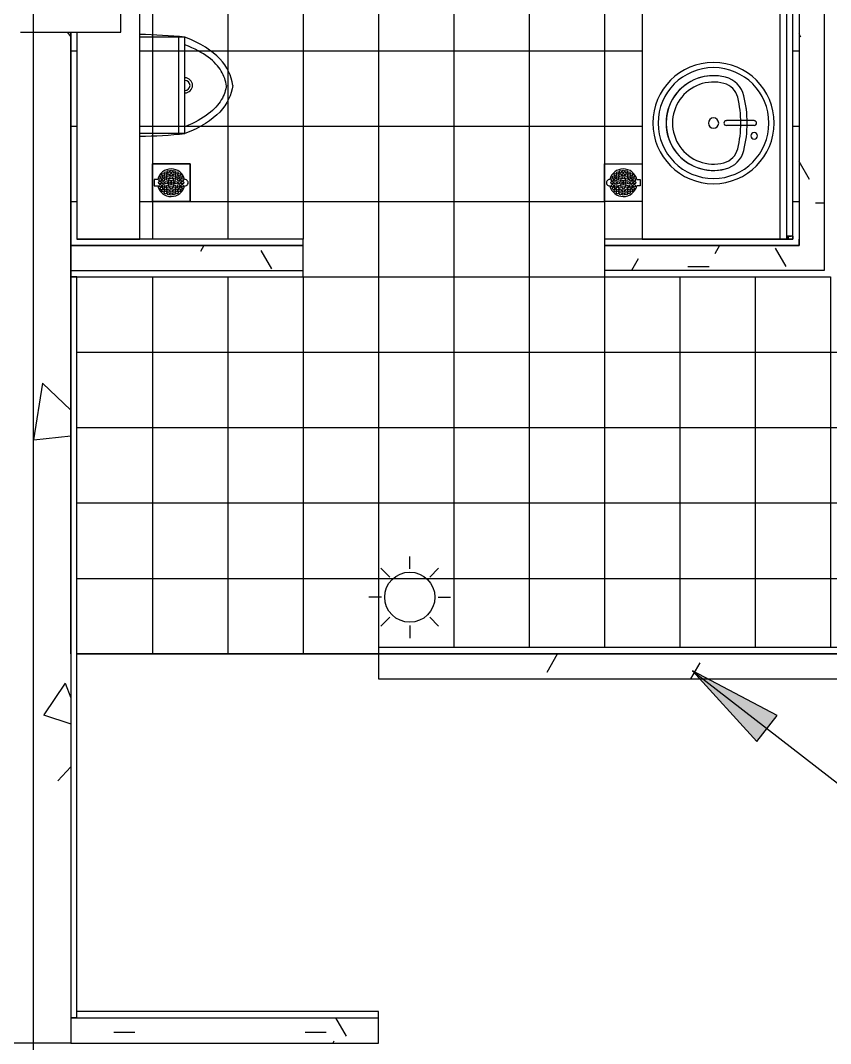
# Model space of a CAD drawing. Header units: millimetres. Extents: x -145636 to 131102, y -135903 to -7470.
# Drawn here: x 20370 to 23595, y -26375 to -22302 of the extents above; entities that cross this region are included whole.
import ezdxf

# ---------------------------------------------------------------- set-up
doc = ezdxf.new("R2010")
doc.units = ezdxf.units.MM
doc.layers.add('M_ARCHI', color=8, linetype='Continuous')

# ---------------------------------------------------------------- blocks, each defined once
blk = doc.blocks.new('RF Archi 21.10.2024')
at = {"layer": 'M_ARCHI'}
blk.add_hatch(color=8, dxfattribs=at).paths.add_polyline_path([(-143360.3, -41296.2), (-143104.7, -41578.5), (-143023.5, -41474)])
at = {"layer": 'M_ARCHI', "color": 8}
for p, q in [((-145986, -25375.2), (-145986, -138101)), ((-142936, -34728.5), (-142936, -39603.5)), ((-145561, -39578.5), (-145561, -34753.5)), ((-143561, -34753.5), (-143561, -39578.5)), ((-143561, -34753.5), (-143561, -39578.5)), ((-143011, -39578.5), (-143011, -34753.5)), ((-142986, -34753.5), (-142986, -39578.5)), ((-142986, -34766), (-142986, -39566)), ((-142961, -39566), (-142961, -34766)), ((-142836, -34753.5), (-142836, -39703.5)), ((-145636, -38753.5), (-145636, -38053.5)), ((-146036, -38753.5), (-145636, -38753.5)), ((-145836, -39453.5), (-145836, -38753.5)), ((-145836, -38753.5), (-145836, -39603.5)), ((-145811, -38753.5), (-145811, -39578.5)), ((-145381, -38774.2), (-145561, -38774.2)), ((-145406, -39157.7), (-145406, -38774.2)), ((-145381, -39157.7), (-145381, -38774.2)), ((-143115, -39106.4), (-143225.8, -39106.4)), ((-143115, -39125.5), (-143225.8, -39125.5)), ((-145381, -39157.7), (-145561, -39157.7)), ((-145511, -39428.5), (-145511, -39278.5)), ((-145511, -39278.5), (-145361, -39278.5)), ((-145361, -39278.5), (-145511, -39278.5)), ((-145511, -39278.5), (-145511, -39428.5)), ((-145361, -39278.5), (-145361, -39428.5)), ((-145361, -39428.5), (-145361, -39278.5)), ((-143711, -39428.5), (-143711, -39278.5)), ((-143711, -39278.5), (-143561, -39278.5)), ((-143711, -39428.5), (-143711, -39278.5)), ((-143711, -39278.5), (-143561, -39278.5)), ((-143561, -39278.5), (-143561, -39428.5)), ((-143561, -39278.5), (-143561, -39428.5)), ((-145489.6, -39341), (-145503.5, -39341)), ((-145503.5, -39341), (-145503.5, -39366)), ((-143582.4, -39341), (-143568.5, -39341)), ((-143568.5, -39341), (-143568.5, -39366)), ((-145503.5, -39366), (-145489.6, -39366)), ((-143568.5, -39366), (-143582.4, -39366)), ((-145836, -39728.5), (-145836, -39453.5)), ((-145361, -39428.5), (-145511, -39428.5)), ((-145511, -39428.5), (-145361, -39428.5)), ((-143561, -39428.5), (-143711, -39428.5)), ((-143561, -39428.5), (-143711, -39428.5)), ((-145836, -39578.5), (-145836, -39603.5)), ((-144911, -39578.5), (-145811, -39578.5)), ((-145811, -39578.5), (-145561, -39578.5)), ((-144911, -39603.5), (-144911, -39578.5)), ((-142961, -39578.5), (-143711, -39578.5)), ((-143711, -39578.5), (-143711, -39603.5)), ((-143561, -39578.5), (-142961, -39578.5)), ((-143561, -39578.5), (-142980.1, -39578.5)), ((-142986, -39578.5), (-143011, -39578.5)), ((-142973.5, -39566), (-142986, -39566)), ((-142980.1, -39566), (-142980.1, -39578.5)), ((-142980.1, -39578.5), (-142980.1, -39566)), ((-142980.1, -39566), (-142980.1, -39578.5)), ((-142961, -39578.5), (-142980.1, -39578.5)), ((-142979.8, -39566), (-142973.5, -39566)), ((-142973.5, -39566), (-142979.8, -39566)), ((-142979.8, -39566), (-142973.5, -39566)), ((-142973.5, -39566), (-142967.3, -39566)), ((-142961, -39566), (-142973.5, -39566)), ((-142973.5, -39566), (-142967.3, -39566)), ((-142967.3, -39566), (-142973.5, -39566)), ((-142961, -39578.5), (-142961, -39566)), ((-142961, -39566), (-142961, -39578.5)), ((-142936, -39603.5), (-142936, -39578.5)), ((-144911, -39603.5), (-145836, -39603.5)), ((-145836, -39603.5), (-145836, -39703.5)), ((-145836, -39603.5), (-144911, -39603.5)), ((-144911, -39728.5), (-144911, -39603.5)), ((-142936, -39603.5), (-143711, -39603.5)), ((-143711, -39603.5), (-143711, -39728.5)), ((-143711, -39603.5), (-142936, -39603.5)), ((-145836, -39703.5), (-144911, -39703.5)), ((-145836, -39703.5), (-145836, -39728.5)), ((-142936, -39703.5), (-143711, -39703.5)), ((-142836, -39703.5), (-142936, -39703.5)), ((-145836, -41228.5), (-145836, -39728.5)), ((-145836, -39728.5), (-145836, -42578.5)), ((-145811, -39728.5), (-145836, -39728.5)), ((-145836, -39728.5), (-145836, -42653.5)), ((-145836, -39728.5), (-144911, -39728.5)), ((-145811, -42653.5), (-145811, -39728.5)), ((-143711, -39728.5), (-142936, -39728.5)), ((-142936, -39728.5), (-142836, -39728.5)), ((-142836, -39728.5), (-142811, -39728.5)), ((-145836, -41228.5), (-145836, -40378.5)), ((-145836, -41228.5), (-145836, -40378.5)), ((-144486, -40891), (-144486, -40841)), ((-144565.6, -40923.9), (-144600.9, -40888.6)), ((-144406.5, -40923.9), (-144371.1, -40888.6)), ((-144598.5, -41003.5), (-144648.5, -41003.5)), ((-144373.5, -41003.5), (-144323.5, -41003.5)), ((-144565.6, -41083), (-144600.9, -41118.4)), ((-144406.5, -41083), (-144371.1, -41118.4)), ((-144486, -41116), (-144486, -41166)), ((-142361, -41203.5), (-144611, -41203.5)), ((-144611, -41203.5), (-144611, -41328.5)), ((-142236, -41228.5), (-145811, -41228.5)), ((-144611, -41228.5), (-145811, -41228.5)), ((-144611, -41228.5), (-145811, -41228.5)), ((-142361, -41228.5), (-144611, -41228.5)), ((-142361, -41228.5), (-144611, -41228.5)), ((-144611, -41228.5), (-142361, -41228.5)), ((-143360.3, -41296.2), (-143104.7, -41578.5)), ((-143023.5, -41474), (-143360.3, -41296.2)), ((-143360.3, -41296.2), (-142053.5, -42311.1)), ((-144611, -41328.5), (-142361, -41328.5)), ((-143104.7, -41578.5), (-143023.5, -41474)), ((-145836, -42578.5), (-145836, -42778.5)), ((-145836, -42653.5), (-145836, -42678.5)), ((-145811, -42678.5), (-145836, -42678.5)), ((-145836, -42678.5), (-145836, -42778.5)), ((-145836, -42678.5), (-145811, -42678.5)), ((-145811, -42678.5), (-145811, -42653.5)), ((-144611, -42653.5), (-145811, -42653.5)), ((-145811, -42678.5), (-144611, -42678.5)), ((-144611, -42778.5), (-144611, -42653.5)), ((-145836, -42778.5), (-147986, -42778.5)), ((-145836, -42778.5), (-144611, -42778.5))]:
    blk.add_line(p, q, dxfattribs=at)
at = {"layer": 'M_ARCHI', "color": 8, "linetype": 'Continuous'}
for p, q in [((-144611, -32228.5), (-144611, -41228.5)), ((-144311, -32228.5), (-144311, -41203.5)), ((-144011, -32228.5), (-144011, -41203.5)), ((-143711, -32228.5), (-143711, -41203.5)), ((-145211, -34728.5), (-145211, -39578.5)), ((-144911, -34728.5), (-144911, -39578.5)), ((-145511, -38572.4), (-145511, -39578.5)), ((-145850.7, -38753.5), (-145836, -38772.7)), ((-145811, -38753.5), (-145811, -39578.5)), ((-142929, -38773.4), (-142936, -38761.3)), ((-145836, -38828.5), (-145811, -38828.5)), ((-145561, -38828.5), (-143561, -38828.5)), ((-142961, -38828.5), (-142936, -38828.5)), ((-145836, -39128.5), (-145811, -39128.5)), ((-145561, -39128.5), (-143561, -39128.5)), ((-142961, -39128.5), (-142936, -39128.5)), ((-142895, -39340.3), (-142936, -39269.3)), ((-145836, -39428.5), (-145811, -39428.5)), ((-145561, -39428.5), (-145511, -39428.5)), ((-145361, -39428.5), (-143711, -39428.5)), ((-142961, -39428.5), (-142936, -39428.5)), ((-142870.6, -39433.1), (-142836, -39433.1)), ((-145305.8, -39603.5), (-145319.7, -39627.5)), ((-145035.8, -39696.4), (-145077.7, -39623.8)), ((-143252.7, -39603.5), (-143271.9, -39636.6)), ((-142988, -39687.3), (-143029.9, -39614.7)), ((-143576.9, -39656.9), (-143603.8, -39703.5)), ((-143378.6, -39687.1), (-143294.8, -39687.1)), ((-145511, -39728.5), (-145511, -41228.5)), ((-145211, -39728.5), (-145211, -41228.5)), ((-144911, -39728.5), (-144911, -41228.5)), ((-144911, -39728.5), (-143711, -39728.5)), ((-143411, -39728.5), (-143411, -41203.5)), ((-143111, -39728.5), (-143111, -41203.5)), ((-142811, -39728.5), (-142811, -41203.5)), ((-145811, -40028.5), (-139579.4, -40028.5)), ((-145948.4, -40151.8), (-145983.5, -40377.7)), ((-145948.4, -40151.8), (-145836, -40259.6)), ((-145983.4, -40377.7), (-145836, -40360.5)), ((-145811, -40328.5), (-140564.5, -40328.5)), ((-145811, -40628.5), (-139624.1, -40628.5)), ((-145811, -40928.5), (-139579.4, -40928.5)), ((-145811, -41228.5), (-144611, -41228.5)), ((-143899, -41230.8), (-143940.9, -41303.4)), ((-143332, -41264.8), (-143368.8, -41328.5)), ((-145858.4, -41345.3), (-145943.6, -41471.6)), ((-145858.4, -41345.3), (-145836, -41403.7)), ((-145943.7, -41471.6), (-145836, -41507.8)), ((-145836, -41678.6), (-145887.5, -41734.9)), ((-144738.6, -42751.1), (-144780.5, -42678.5)), ((-145664.6, -42735.1), (-145580.8, -42735.1)), ((-144902.6, -42735.1), (-144818.8, -42735.1)), ((-144788, -42770.6), (-144792.5, -42778.5))]:
    blk.add_line(p, q, dxfattribs=at)
at = {"layer": 'M_ARCHI', "color": 8}
for centre, radius in [((-145479.6, -39342.1), 5), ((-145474.8, -39330.7), 5), ((-145467.8, -39321.7), 5), ((-145466, -39341), 5), ((-145459, -39330.5), 5), ((-145458.8, -39314.7), 5), ((-145450.1, -39339.3), 5), ((-145448.4, -39323.4), 5), ((-145447.4, -39309.9), 5), ((-145441.3, -39348.2), 5), ((-145436, -39308.5), 5), ((-145436, -39321), 5), ((-145436, -39333.5), 5), ((-145430.7, -39348.2), 5), ((-145424.7, -39309.9), 5), ((-145423.6, -39323.4), 5), ((-145421.9, -39339.3), 5), ((-145413.3, -39314.6), 5), ((-145413, -39330.5), 5), ((-145406, -39341), 5), ((-145404.2, -39321.7), 5), ((-145397.2, -39330.7), 5), ((-145392.5, -39342.1), 5), ((-143679.5, -39342.1), 5), ((-143674.8, -39330.7), 5), ((-143667.8, -39321.7), 5), ((-143666, -39341), 5), ((-143659, -39330.5), 5), ((-143658.7, -39314.6), 5), ((-143650.1, -39339.3), 5), ((-143648.4, -39323.4), 5), ((-143647.3, -39309.9), 5), ((-143641.3, -39348.2), 5), ((-143636, -39308.5), 5), ((-143636, -39321), 5), ((-143636, -39333.5), 5), ((-143630.7, -39348.2), 5), ((-143624.6, -39309.9), 5), ((-143623.6, -39323.4), 5), ((-143621.9, -39339.3), 5), ((-143613.2, -39314.7), 5), ((-143613, -39330.5), 5), ((-143606, -39341), 5), ((-143604.2, -39321.7), 5), ((-143597.2, -39330.7), 5), ((-143592.5, -39342.1), 5), ((-145481, -39353.5), 5), ((-145479.5, -39364.9), 5), ((-145474.8, -39376.3), 5), ((-145468.5, -39353.5), 5), ((-145467.8, -39385.3), 5), ((-145466, -39365.9), 5), ((-145459, -39376.5), 5), ((-145456, -39353.5), 5), ((-145450.1, -39367.6), 5), ((-145448.4, -39383.5), 5), ((-145441.3, -39358.8), 5), ((-145436, -39373.5), 5), ((-145436, -39386), 5), ((-145430.7, -39358.8), 5), ((-145423.6, -39383.5), 5), ((-145421.9, -39367.6), 5), ((-145416, -39353.5), 5), ((-145413, -39376.5), 5), ((-145406, -39365.9), 5), ((-145404.2, -39385.3), 5), ((-145403.5, -39353.5), 5), ((-145397.2, -39376.2), 5), ((-145392.5, -39364.8), 5), ((-145391, -39353.5), 5), ((-143681, -39353.5), 5), ((-143679.6, -39364.8), 5), ((-143674.8, -39376.2), 5), ((-143668.5, -39353.5), 5), ((-143667.8, -39385.3), 5), ((-143666, -39365.9), 5), ((-143659, -39376.5), 5), ((-143656, -39353.5), 5), ((-143650.1, -39367.6), 5), ((-143648.4, -39383.5), 5), ((-143641.3, -39358.8), 5), ((-143636, -39373.5), 5), ((-143636, -39386), 5), ((-143630.7, -39358.8), 5), ((-143623.6, -39383.5), 5), ((-143621.9, -39367.6), 5), ((-143616, -39353.5), 5), ((-143613, -39376.5), 5), ((-143606, -39365.9), 5), ((-143604.2, -39385.3), 5), ((-143603.5, -39353.5), 5), ((-143597.2, -39376.3), 5), ((-143592.5, -39364.9), 5), ((-143591, -39353.5), 5), ((-145458.7, -39392.3), 5), ((-145447.3, -39397), 5), ((-145436, -39398.5), 5), ((-145424.6, -39397), 5), ((-145413.2, -39392.3), 5), ((-143658.8, -39392.3), 5), ((-143647.4, -39397), 5), ((-143636, -39398.5), 5), ((-143624.7, -39397), 5), ((-143613.3, -39392.3), 5), ((-144486, -41003.5), 100)]:
    blk.add_circle(centre, radius, dxfattribs=at)
for centre, radius, start, end in [((-145581.6, -40641.1), 1877.6, 83.8664, 89.3704), ((-143276.9, -39116), 241.3, 90, 270), ((-143276.9, -39116), 241.3, 0, 180), ((-143276.9, -39116), 220.6, 0, 180), ((-143276.9, -39116), 241.3, 270, 90), ((-145381, -38966), 30, 270, 90), ((-143276.9, -39116), 188.7, 75.2115, 284.7885), ((-143276.9, -39116), 188.7, 75.2115, 180), ((-143254.7, -39031.7), 101.6, 13.8965, 75.2115), ((-143254.7, -39031.7), 101.6, 13.8965, 75.2115), ((-145381, -38966), 20, 270, 90), ((-143276.9, -39116), 163.3, 75.2115, 284.7885), ((-143254.7, -39031.7), 76.2, 13.8965, 75.2115), ((-143595.1, -39116), 426.9, 346.1035, 13.8965), ((-143595.1, -39116), 452.3, 346.1035, 13.8965), ((-143595.1, -39116), 452.3, 0, 13.8965), ((-143276.9, -39116), 20.6, 90, 270), ((-143276.9, -39116), 20.6, 270, 90), ((-143276.9, -39116), 241.3, 180, 0), ((-143276.9, -39116), 220.6, 180, 0), ((-143276.9, -39116), 188.7, 180, 284.7885), ((-143225.8, -39116), 9.52, 90, 270), ((-143595.1, -39116), 452.3, 346.1035, 0), ((-143115, -39116), 9.52, 270, 90), ((-145581.6, -37290.8), 1877.6, 270.6296, 276.1336), ((-143115, -39166.8), 12.7, 90, 270), ((-143115, -39166.8), 12.7, 270, 90), ((-143254.7, -39200.2), 76.2, 284.7885, 346.1035), ((-143254.7, -39200.2), 101.6, 284.7885, 346.1035), ((-143254.7, -39200.2), 101.6, 284.7885, 346.1035), ((-145436, -39353.5), 55, 13.05, 166.8634), ((-143636, -39353.5), 55, 13.1366, 166.95), ((-145381, -39353.5), 12.5, 263.475, 96.525), ((-143691, -39353.5), 12.5, 83.475, 276.525), ((-145436, -39353.5), 55, 193.1366, 346.95), ((-143636, -39353.5), 55, 193.05, 346.8634)]:
    blk.add_arc(centre, radius, start, end, dxfattribs=at)
for points in [[(-145191, -38966), (-145201.5, -38889), (-145254.9, -38824), (-145381, -38774.2)], [(-145191, -38966), (-145201.5, -39042.9), (-145254.9, -39107.9), (-145381, -39157.7)]]:
    blk.add_open_spline(points, degree=3, dxfattribs=at)
for points, knots in [([(-145215.8, -38969.3), (-145217.2, -38958.6), (-145221.9, -38937.9), (-145235.4, -38908.8), (-145256.6, -38880.9), (-145296.8, -38844.9), (-145342.5, -38819.7), (-145381, -38804.1)], [0, 0, 0, 0, 0.0545115, 0.109023, 0.1635345, 0.218046, 0.327069, 0.327069, 0.327069, 0.327069]), ([(-145216.3, -38966), (-145217.6, -38975.7), (-145222.2, -38995.4), (-145235.1, -39023.9), (-145256.2, -39052.3), (-145296.5, -39088.9), (-145342.3, -39114.7), (-145381, -39130.7)], [0.0054531, 0.0054531, 0.0054531, 0.0054531, 0.0545115, 0.109023, 0.1635345, 0.218046, 0.327069, 0.327069, 0.327069, 0.327069])]:
    blk.add_open_spline(points, degree=3, knots=knots, dxfattribs=at)

msp = doc.modelspace()

# ---------------------------------------------------------------- block references
at = {"layer": 'M_ARCHI', "color": 8, "linetype": 'Continuous'}
msp.add_blockref('RF Archi 21.10.2024', (166405.7, 16405.4), dxfattribs=at)

doc.saveas('drawing.dxf')
